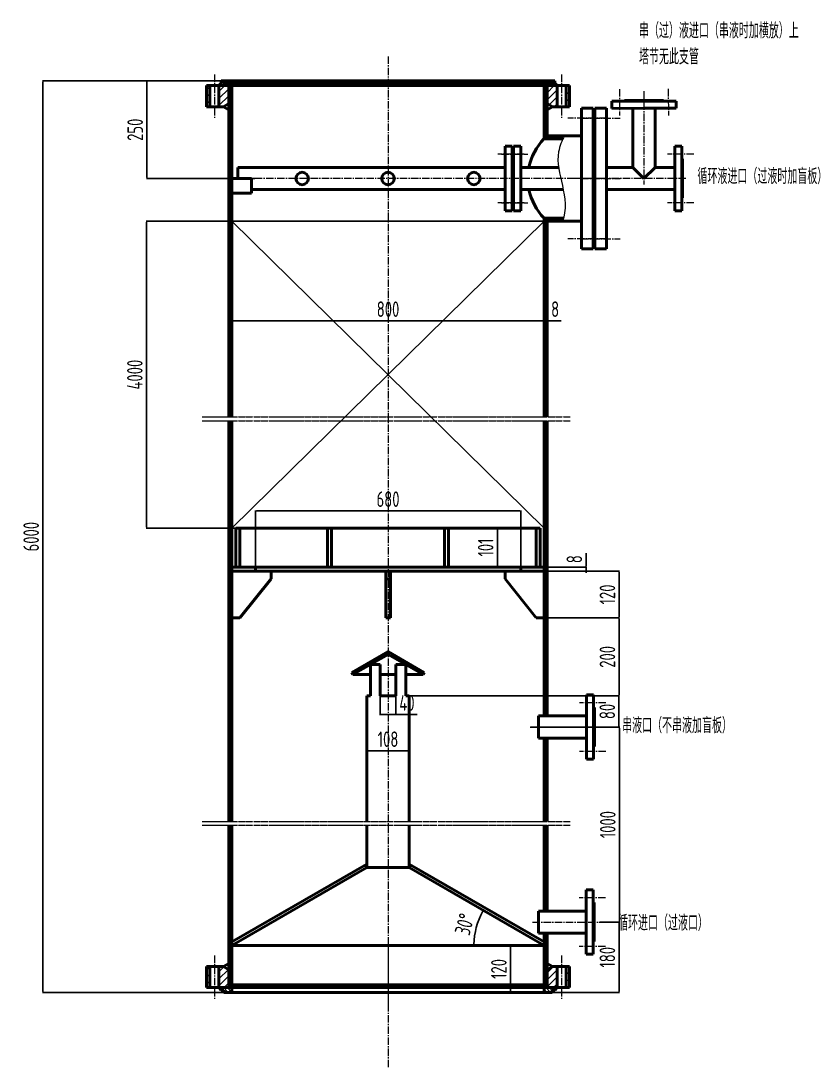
# Model space of a CAD drawing. Header units: millimetres. Extents: x -4783 to 11684, y 6425 to 68023.
# Drawn here: x 5107 to 7125, y 32023 to 34707 of the extents above; entities that cross this region are included whole.
import ezdxf

# ---------------------------------------------------------------- set-up
doc = ezdxf.new("R2010")
doc.units = ezdxf.units.MM
doc.linetypes.add('CENTER2', pattern=[28.575, 19.05, -3.175, 3.175, -3.175])
doc.linetypes.add('JIS_09_15', pattern=[18.9, 15, -0.9, 0.6, -0.9, 0.6, -0.9])
for name, color, linetype, lineweight in [('中心线', 1, 'CENTER2', 15), ('双点划线', 4, 'JIS_09_15', 15), ('尺寸线', 3, 'Continuous', 15), ('细实线', 2, 'Continuous', 15), ('轮廓线', 7, 'Continuous', 50)]:
    doc.layers.add(name, color=color, linetype=linetype, lineweight=lineweight)
doc.styles.add('工程字', font='gbenor.shx', dxfattribs={"width": 0.8, "bigfont": 'gbcbig.shx'})
doc.dimstyles.new('ISO-25', dxfattribs={"dimtxt": 40, "dimasz": 2.5, "dimexe": 1.25, "dimexo": 0.625, "dimgap": 10, "dimtad": 1, "dimdec": 0, "dimtxsty": '工程字', "dimcen": 2.5, "dimadec": 0, "dimazin": 0, "dimtfac": 1, "dimtdec": 0, "dimtmove": 0, "dimatfit": 3, "dimfxl": 0, "dimarcsym": 0})
pattern_1 = [(45, (3737.026, 33689.995), (-8.980256, 8.980256), [])]
pattern_2 = [(135, (3737.026, 33689.995), (-4.490128, -4.490128), [])]
pattern_3 = [(135, (3737.0259, 33689.9953), (-1.122532, -1.122532), []), (225, (3737.0259, 33689.9953), (1.122532, -1.122532), [])]
pattern_4 = [(45, (3737.026, 31074.455), (-8.980256, 8.980256), [])]
pattern_5 = [(135, (3737.026, 31074.4546), (-4.490128, -4.490128), [])]
pattern_6 = [(135, (3737.0259, 31074.4546), (-1.122532, -1.122532), []), (225, (3737.0259, 31074.4546), (1.122532, -1.122532), [])]

# ---------------------------------------------------------------- blocks, each defined once
blk = doc.blocks.new('PL50-1.0RF')
at = {"layer": '中心线'}
for p, q in [((-62.5, 49.3), (-62.5, -18.3)), ((62.5, 49.3), (62.5, -18.3))]:
    blk.add_line(p, q, dxfattribs=at)
at = {"layer": '轮廓线'}
for p, q in [((0, 18), (-82.5, 18)), ((-82.5, 18), (-82.5, 0)), ((-82.5, 0), (0, 0)), ((-50, 20), (-50, 18)), ((0, 20), (-50, 20)), ((0, 20), (50, 20)), ((0, 18), (82.5, 18)), ((82.5, 0), (0, 0)), ((50, 20), (50, 18)), ((82.5, 18), (82.5, 0))]:
    blk.add_line(p, q, dxfattribs=at)
blk = doc.blocks.new('PL200-2.5RF')
at = {"layer": '中心线'}
for p, q in [((-155, 64.9), (-155, -35.4)), ((0, 64.9), (0, -35.4)), ((155, 64.9), (155, -35.4))]:
    blk.add_line(p, q, dxfattribs=at)
at = {"layer": '轮廓线'}
for p, q in [((-180, 30), (180, 30)), ((-180, 0), (-180, 30)), ((-137, 32), (137, 32)), ((-137, 32), (-137, 30)), ((137, 32), (137, 30)), ((180, 30), (180, 0)), ((180, 0), (-180, 0))]:
    blk.add_line(p, q, dxfattribs=at)
blk = doc.blocks.new('*D159')
at = {"layer": 'Defpoints', "color": 0}
for p in [(5620.8, 34553.4), (5163.5, 32217.2), (5627.3, 32217.2)]:
    blk.add_point(p, dxfattribs=at)
at = {"layer": '尺寸线', "color": 0, "lineweight": -2}
for p, q in [((5620.2, 34553.4), (5162.3, 34553.4)), ((5163.5, 34550.9), (5163.5, 32219.7)), ((5626.7, 32217.2), (5162.3, 32217.2))]:
    blk.add_line(p, q, dxfattribs=at)
at = {"layer": '尺寸线', "color": 0}
for points in [[(5163.1, 34550.9), (5163.9, 34550.9), (5163.5, 34553.4)], [(5163.1, 32219.7), (5163.9, 32219.7), (5163.5, 32217.2)]]:
    blk.add_solid(points, dxfattribs=at)
at = {"layer": '尺寸线', "color": 0, "insert": (5133.5, 33385.3), "char_height": 40, "attachment_point": 5, "rotation": 90, "style": '工程字'}
blk.add_mtext('6000', dxfattribs=at)
blk = doc.blocks.new('*D160')
at = {"layer": 'Defpoints', "color": 0}
for p in [(6448.3, 34193.9), (5429.2, 33407.2), (6438.3, 33407.2)]:
    blk.add_point(p, dxfattribs=at)
at = {"layer": '尺寸线', "color": 0, "lineweight": -2}
for p, q in [((6447.7, 34193.9), (5427.9, 34193.9)), ((5429.2, 34191.4), (5429.2, 33409.7)), ((6437.7, 33407.2), (5427.9, 33407.2))]:
    blk.add_line(p, q, dxfattribs=at)
at = {"layer": '尺寸线', "color": 0}
for points in [[(5428.8, 34191.4), (5429.6, 34191.4), (5429.2, 34193.9)], [(5428.8, 33409.7), (5429.6, 33409.7), (5429.2, 33407.2)]]:
    blk.add_solid(points, dxfattribs=at)
at = {"layer": '尺寸线', "color": 0, "insert": (5399.2, 33800.6), "char_height": 40, "attachment_point": 5, "rotation": 90, "style": '工程字'}
blk.add_mtext('4000', dxfattribs=at)
blk = doc.blocks.new('*D161')
at = {"layer": 'Defpoints', "color": 0}
for p in [(5620.2, 34553.4), (5430.1, 34303.4), (5707.8, 34303.4)]:
    blk.add_point(p, dxfattribs=at)
at = {"layer": '尺寸线', "color": 0, "lineweight": -2}
for p, q in [((5619.6, 34553.4), (5428.8, 34553.4)), ((5430.1, 34550.9), (5430.1, 34305.9)), ((5707.1, 34303.4), (5428.8, 34303.4))]:
    blk.add_line(p, q, dxfattribs=at)
at = {"layer": '尺寸线', "color": 0}
for points in [[(5429.7, 34550.9), (5430.5, 34550.9), (5430.1, 34553.4)], [(5429.7, 34305.9), (5430.5, 34305.9), (5430.1, 34303.4)]]:
    blk.add_solid(points, dxfattribs=at)
at = {"layer": '尺寸线', "color": 0, "insert": (5400.1, 34428.4), "char_height": 40, "attachment_point": 5, "rotation": 90, "style": '工程字'}
blk.add_mtext('250', dxfattribs=at)
blk = doc.blocks.new('*D162')
at = {"layer": 'Defpoints', "color": 0}
for p in [(6448.3, 33938.4), (5648.3, 33887.9), (6448.3, 33887.9)]:
    blk.add_point(p, dxfattribs=at)
at = {"layer": '尺寸线', "color": 0, "lineweight": -2}
for p, q in [((5648.3, 33888.5), (5648.3, 33939.7)), ((5650.8, 33938.4), (6445.8, 33938.4)), ((6448.3, 33888.5), (6448.3, 33939.7))]:
    blk.add_line(p, q, dxfattribs=at)
at = {"layer": '尺寸线', "color": 0}
for points in [[(5650.8, 33938.8), (5650.8, 33938), (5648.3, 33938.4)], [(6445.8, 33938.8), (6445.8, 33938), (6448.3, 33938.4)]]:
    blk.add_solid(points, dxfattribs=at)
at = {"layer": '尺寸线', "color": 0, "insert": (6048.3, 33968.4), "char_height": 40, "attachment_point": 5, "style": '工程字'}
blk.add_mtext('800', dxfattribs=at)
blk = doc.blocks.new('*D163')
at = {"layer": 'Defpoints', "color": 0}
for p in [(6448.3, 33938.4), (6456.3, 33938.4), (6456.3, 33938.4)]:
    blk.add_point(p, dxfattribs=at)
at = {"layer": '尺寸线', "color": 0, "lineweight": -2}
for p, q in [((6445.8, 33938.4), (6443.3, 33938.4)), ((6448.3, 33939), (6448.3, 33939.7)), ((6448.3, 33938.4), (6456.3, 33938.4)), ((6456.3, 33939), (6456.3, 33939.7)), ((6458.8, 33938.4), (6492, 33938.4))]:
    blk.add_line(p, q, dxfattribs=at)
at = {"layer": '尺寸线', "color": 0}
for points in [[(6445.8, 33938.8), (6445.8, 33938), (6448.3, 33938.4)], [(6458.8, 33938.8), (6458.8, 33938), (6456.3, 33938.4)]]:
    blk.add_solid(points, dxfattribs=at)
at = {"layer": '尺寸线', "color": 0, "insert": (6476.6, 33968.4), "char_height": 40, "attachment_point": 5, "style": '工程字'}
blk.add_mtext('8', dxfattribs=at)
blk = doc.blocks.new('*D164')
at = {"layer": 'Defpoints', "color": 0}
for p in [(6388.3, 33451.4), (5708.3, 33307.2), (6388.3, 33307.2)]:
    blk.add_point(p, dxfattribs=at)
at = {"layer": '尺寸线', "color": 0, "lineweight": -2}
for p, q in [((5708.3, 33307.8), (5708.3, 33452.6)), ((5710.8, 33451.4), (6385.8, 33451.4)), ((6388.3, 33307.8), (6388.3, 33452.6))]:
    blk.add_line(p, q, dxfattribs=at)
at = {"layer": '尺寸线', "color": 0}
for points in [[(5710.8, 33451.8), (5710.8, 33450.9), (5708.3, 33451.4)], [(6385.8, 33451.8), (6385.8, 33450.9), (6388.3, 33451.4)]]:
    blk.add_solid(points, dxfattribs=at)
at = {"layer": '尺寸线', "color": 0, "insert": (6048.3, 33481.4), "char_height": 40, "attachment_point": 5, "style": '工程字'}
blk.add_mtext('680', dxfattribs=at)
blk = doc.blocks.new('*D165')
at = {"layer": 'Defpoints', "color": 0}
for p in [(6437.7, 33407.8), (6328.5, 33307.2), (6438.3, 33307.2)]:
    blk.add_point(p, dxfattribs=at)
at = {"layer": '尺寸线', "color": 0, "lineweight": -2}
for p, q in [((6437.1, 33407.8), (6327.3, 33407.8)), ((6328.5, 33405.3), (6328.5, 33309.7)), ((6437.7, 33307.2), (6327.3, 33307.2))]:
    blk.add_line(p, q, dxfattribs=at)
at = {"layer": '尺寸线', "color": 0}
for points in [[(6328.1, 33405.3), (6328.9, 33405.3), (6328.5, 33407.8)], [(6328.1, 33309.7), (6328.9, 33309.7), (6328.5, 33307.2)]]:
    blk.add_solid(points, dxfattribs=at)
at = {"layer": '尺寸线', "color": 0, "insert": (6298.5, 33357.5), "char_height": 40, "attachment_point": 5, "rotation": 90, "style": '工程字'}
blk.add_mtext('101', dxfattribs=at)
blk = doc.blocks.new('*D166')
at = {"layer": 'Defpoints', "color": 0}
for p in [(6448.3, 33307.2), (6448.3, 33297.2), (6555.9, 33307.2)]:
    blk.add_point(p, dxfattribs=at)
at = {"layer": '尺寸线', "color": 0, "lineweight": -2}
for p, q in [((6555.9, 33309.7), (6555.9, 33342.8)), ((6448.9, 33307.2), (6557.1, 33307.2)), ((6448.9, 33297.2), (6557.1, 33297.2)), ((6555.9, 33297.2), (6555.9, 33307.2)), ((6555.9, 33294.7), (6555.9, 33292.2))]:
    blk.add_line(p, q, dxfattribs=at)
at = {"layer": '尺寸线', "color": 0}
for points in [[(6555.5, 33309.7), (6556.3, 33309.7), (6555.9, 33307.2)], [(6555.5, 33294.7), (6556.3, 33294.7), (6555.9, 33297.2)]]:
    blk.add_solid(points, dxfattribs=at)
at = {"layer": '尺寸线', "color": 0, "insert": (6525.9, 33327.5), "char_height": 40, "attachment_point": 5, "rotation": 90, "style": '工程字'}
blk.add_mtext('8', dxfattribs=at)
blk = doc.blocks.new('*D167')
at = {"layer": 'Defpoints', "color": 0}
for p in [(6448.3, 33297.2), (6448.3, 33177.2), (6640.7, 33177.2)]:
    blk.add_point(p, dxfattribs=at)
at = {"layer": '尺寸线', "color": 0, "lineweight": -2}
for p, q in [((6448.9, 33297.2), (6642, 33297.2)), ((6640.7, 33294.7), (6640.7, 33179.7)), ((6448.9, 33177.2), (6642, 33177.2))]:
    blk.add_line(p, q, dxfattribs=at)
at = {"layer": '尺寸线', "color": 0}
for points in [[(6640.3, 33294.7), (6641.1, 33294.7), (6640.7, 33297.2)], [(6640.3, 33179.7), (6641.1, 33179.7), (6640.7, 33177.2)]]:
    blk.add_solid(points, dxfattribs=at)
at = {"layer": '尺寸线', "color": 0, "insert": (6610.7, 33237.2), "char_height": 40, "attachment_point": 5, "rotation": 90, "style": '工程字'}
blk.add_mtext('120', dxfattribs=at)
blk = doc.blocks.new('*D168')
at = {"layer": 'Defpoints', "color": 0}
for p in [(6102.3, 32977.2), (6412.8, 32897.2), (6640.3, 32897.2)]:
    blk.add_point(p, dxfattribs=at)
at = {"layer": '尺寸线', "color": 0, "lineweight": -2}
for p, q in [((6102.9, 32977.2), (6641.6, 32977.2)), ((6640.3, 32974.7), (6640.3, 32899.7)), ((6413.5, 32897.2), (6641.6, 32897.2))]:
    blk.add_line(p, q, dxfattribs=at)
at = {"layer": '尺寸线', "color": 0}
for points in [[(6639.9, 32974.7), (6640.7, 32974.7), (6640.3, 32977.2)], [(6639.9, 32899.7), (6640.7, 32899.7), (6640.3, 32897.2)]]:
    blk.add_solid(points, dxfattribs=at)
at = {"layer": '尺寸线', "color": 0, "insert": (6610.3, 32937.2), "char_height": 40, "attachment_point": 5, "rotation": 90, "style": '工程字'}
blk.add_mtext('80', dxfattribs=at)
blk = doc.blocks.new('*D133')
at = {"layer": 'Defpoints', "color": 0}
for p in [(6448.9, 33177.2), (6640.7, 33177.2), (6102.3, 32977.2)]:
    blk.add_point(p, dxfattribs=at)
at = {"layer": '尺寸线', "color": 0, "lineweight": -2}
for p, q in [((6449.6, 33177.2), (6642, 33177.2)), ((6640.7, 32979.7), (6640.7, 33174.7)), ((6102.9, 32977.2), (6642, 32977.2))]:
    blk.add_line(p, q, dxfattribs=at)
at = {"layer": '尺寸线', "color": 0}
for points in [[(6640.3, 33174.7), (6641.1, 33174.7), (6640.7, 33177.2)], [(6640.3, 32979.7), (6641.1, 32979.7), (6640.7, 32977.2)]]:
    blk.add_solid(points, dxfattribs=at)
at = {"layer": '尺寸线', "color": 0, "insert": (6610.7, 33077.2), "char_height": 40, "attachment_point": 5, "rotation": 90, "style": '工程字'}
blk.add_mtext('200', dxfattribs=at)
blk = doc.blocks.new('*D169')
at = {"layer": 'Defpoints', "color": 0}
for p in [(6577.3, 32897.2), (6590.9, 32397.2), (6641.6, 32397.2)]:
    blk.add_point(p, dxfattribs=at)
at = {"layer": '尺寸线', "color": 0, "lineweight": -2}
for p, q in [((6578, 32897.2), (6642.8, 32897.2)), ((6641.6, 32894.7), (6641.6, 32399.7)), ((6591.5, 32397.2), (6642.8, 32397.2))]:
    blk.add_line(p, q, dxfattribs=at)
at = {"layer": '尺寸线', "color": 0}
for points in [[(6641.1, 32894.7), (6642, 32894.7), (6641.6, 32897.2)], [(6641.1, 32399.7), (6642, 32399.7), (6641.6, 32397.2)]]:
    blk.add_solid(points, dxfattribs=at)
at = {"layer": '尺寸线', "color": 0, "insert": (6611.6, 32647.2), "char_height": 40, "attachment_point": 5, "rotation": 90, "style": '工程字'}
blk.add_mtext('1000', dxfattribs=at)
blk = doc.blocks.new('*D170')
at = {"layer": 'Defpoints', "color": 0}
for p in [(6590.9, 32397.2), (6640.6, 32397.2), (6469.3, 32217.2)]:
    blk.add_point(p, dxfattribs=at)
at = {"layer": '尺寸线', "color": 0, "lineweight": -2}
for p, q in [((6591.5, 32397.2), (6641.9, 32397.2)), ((6640.6, 32219.7), (6640.6, 32394.7)), ((6469.9, 32217.2), (6641.9, 32217.2))]:
    blk.add_line(p, q, dxfattribs=at)
at = {"layer": '尺寸线', "color": 0}
for points in [[(6640.2, 32394.7), (6641.1, 32394.7), (6640.6, 32397.2)], [(6640.2, 32219.7), (6641.1, 32219.7), (6640.6, 32217.2)]]:
    blk.add_solid(points, dxfattribs=at)
at = {"layer": '尺寸线', "color": 0, "insert": (6610.6, 32307.2), "char_height": 40, "attachment_point": 5, "rotation": 90, "style": '工程字'}
blk.add_mtext('180', dxfattribs=at)
blk = doc.blocks.new('*D171')
at = {"layer": 'Defpoints', "color": 0}
for p in [(6362.4, 32337.2), (6448.3, 32337.2), (6448.3, 32217.2)]:
    blk.add_point(p, dxfattribs=at)
at = {"layer": '尺寸线', "color": 0, "lineweight": -2}
for p, q in [((6447.7, 32337.2), (6361.2, 32337.2)), ((6362.4, 32219.7), (6362.4, 32334.7)), ((6447.7, 32217.2), (6361.2, 32217.2))]:
    blk.add_line(p, q, dxfattribs=at)
at = {"layer": '尺寸线', "color": 0}
for points in [[(6362, 32334.7), (6362.8, 32334.7), (6362.4, 32337.2)], [(6362, 32219.7), (6362.8, 32219.7), (6362.4, 32217.2)]]:
    blk.add_solid(points, dxfattribs=at)
at = {"layer": '尺寸线', "color": 0, "insert": (6332.4, 32277.2), "char_height": 40, "attachment_point": 5, "rotation": 90, "style": '工程字'}
blk.add_mtext('120', dxfattribs=at)
blk = doc.blocks.new('*D172')
at = {"layer": 'Defpoints', "color": 0}
for p in [(5994.3, 32832.1), (6102.3, 32836), (6102.3, 32832.1)]:
    blk.add_point(p, dxfattribs=at)
at = {"layer": '尺寸线', "color": 0, "lineweight": -2}
for p, q in [((5994.3, 32832.7), (5994.3, 32837.3)), ((5996.8, 32836), (6099.8, 32836)), ((6102.3, 32832.7), (6102.3, 32837.3))]:
    blk.add_line(p, q, dxfattribs=at)
at = {"layer": '尺寸线', "color": 0}
for points in [[(5996.8, 32836.4), (5996.8, 32835.6), (5994.3, 32836)], [(6099.8, 32836.4), (6099.8, 32835.6), (6102.3, 32836)]]:
    blk.add_solid(points, dxfattribs=at)
at = {"layer": '尺寸线', "color": 0, "insert": (6048.3, 32866), "char_height": 40, "attachment_point": 5, "style": '工程字'}
blk.add_mtext('108', dxfattribs=at)
blk = doc.blocks.new('*D173')
at = {"layer": 'Defpoints', "color": 0}
for p in [(6028.3, 32977.2), (6068.3, 32977.2), (6068.3, 32929)]:
    blk.add_point(p, dxfattribs=at)
at = {"layer": '尺寸线', "color": 0, "lineweight": -2}
for p, q in [((6028.3, 32976.6), (6028.3, 32927.8)), ((6068.3, 32976.6), (6068.3, 32927.8)), ((6030.8, 32929), (6065.8, 32929)), ((6068.3, 32929), (6122.8, 32929))]:
    blk.add_line(p, q, dxfattribs=at)
at = {"layer": '尺寸线', "color": 0}
for points in [[(6030.8, 32929.4), (6030.8, 32928.6), (6028.3, 32929)], [(6065.8, 32929.4), (6065.8, 32928.6), (6068.3, 32929)]]:
    blk.add_solid(points, dxfattribs=at)
at = {"layer": '尺寸线', "color": 0, "insert": (6096.8, 32959), "char_height": 40, "attachment_point": 5, "style": '工程字'}
blk.add_mtext('40', dxfattribs=at)
blk = doc.blocks.new('*D132')
at = {"layer": 'Defpoints', "color": 0}
for p in [(6102.3, 32536.9), (6279.3, 32398.7), (5648.3, 32337.2), (6448.3, 32337.2), (6448.3, 32337.2)]:
    blk.add_point(p, dxfattribs=at)
at = {"layer": '尺寸线', "color": 0, "lineweight": -2}
blk.add_arc((6448.3, 32337.2), 179.8, 150.7965, 179.2035, dxfattribs=at)
at = {"layer": '尺寸线', "color": 0}
for points in [[(6291, 32425.1), (6291.7, 32424.7), (6292.6, 32427.1)], [(6268.9, 32339.7), (6268.1, 32339.7), (6268.5, 32337.2)]]:
    blk.add_solid(points, dxfattribs=at)
at = {"layer": '尺寸线', "color": 0, "insert": (6244.5, 32391.8), "char_height": 40, "attachment_point": 5, "rotation": 75, "style": '工程字'}
blk.add_mtext('30°', dxfattribs=at)

msp = doc.modelspace()

# ---------------------------------------------------------------- hatches: boundary and pattern name
at = {"layer": '细实线'}
h = msp.add_hatch(dxfattribs=at)
h.set_pattern_fill('ANSI37', color=256, scale=0.5, angle=90, style=0)
h.set_pattern_definition(pattern_3)
h.paths.add_polyline_path([(5620.8012, 34547.4457), (5614.8012, 34541.4457), (5620.8012, 34541.4457)])
h = msp.add_hatch(dxfattribs=at)
h.set_pattern_fill('ANSI31', color=256, scale=2, angle=90, style=0)
h.set_pattern_definition(pattern_2)
h.paths.add_polyline_path([(5648.3012, 34547.4457), (5625.8012, 34547.4457), (5625.8012, 34553.4457), (5620.8012, 34553.4457), (5620.8012, 34541.4457), (5648.3012, 34541.4457)])
h = msp.add_hatch(dxfattribs=at)
h.set_pattern_fill('ANSI31', color=256, scale=2, angle=90, style=0)
h.set_pattern_definition(pattern_2)
h.paths.add_polyline_path([(6475.8012, 34553.4457), (6470.8012, 34553.4457), (6470.8012, 34547.4457), (6448.3012, 34547.4457), (6448.3012, 34541.4457), (6475.8012, 34541.4457)])
h = msp.add_hatch(dxfattribs=at)
h.set_pattern_fill('ANSI37', color=256, scale=0.5, angle=90, style=0)
h.set_pattern_definition(pattern_3)
h.paths.add_polyline_path([(6475.8012, 34547.4457), (6475.8012, 34541.4457), (6481.8012, 34541.4457)])
h = msp.add_hatch(dxfattribs=at)
h.set_pattern_fill('ANSI31', color=256, scale=4, style=0)
h.set_pattern_definition(pattern_1)
h.paths.add_polyline_path([(5591.8012, 34541.4457), (5583.3012, 34541.4457), (5583.3012, 34487.4457), (5591.8012, 34487.4457)])
h.paths.add_polyline_path([(5640.3012, 34541.4457), (5614.8012, 34541.4457), (5614.8012, 34487.4457), (5626.4448, 34487.4457), (5640.3012, 34495.4457)])
h = msp.add_hatch(dxfattribs=at)
h.set_pattern_fill('ANSI31', color=256, scale=4, style=0)
h.set_pattern_definition(pattern_1)
h.paths.add_polyline_path([(6456.3012, 34495.4457), (6470.1576, 34487.4457), (6481.8012, 34487.4457), (6481.8012, 34541.4457), (6456.3012, 34541.4457)])
h.paths.add_polyline_path([(6504.8012, 34487.4457), (6513.3012, 34487.4457), (6513.3012, 34541.4457), (6504.8012, 34541.4457)])
h = msp.add_hatch(dxfattribs=at)
h.set_pattern_fill('ANSI31', color=256, scale=4, style=0)
h.set_pattern_definition(pattern_4)
h.paths.add_polyline_path([(5591.8012, 32283.1823), (5583.3012, 32283.1823), (5583.3012, 32229.1823), (5591.8012, 32229.1823)])
h.paths.add_polyline_path([(5614.8012, 32229.1823), (5640.3012, 32229.1823), (5640.3012, 32275.1823), (5626.4448, 32283.1823), (5614.8012, 32283.1823)])
h = msp.add_hatch(dxfattribs=at)
h.set_pattern_fill('ANSI31', color=256, scale=4, style=0)
h.set_pattern_definition(pattern_4)
h.paths.add_polyline_path([(6481.8012, 32283.1823), (6470.1576, 32283.1823), (6456.3012, 32275.1823), (6456.3012, 32229.1823), (6481.8012, 32229.1823)])
h.paths.add_polyline_path([(6513.3012, 32283.1823), (6504.8012, 32283.1823), (6504.8012, 32229.1823), (6513.3012, 32229.1823)])
h = msp.add_hatch(dxfattribs=at)
h.set_pattern_fill('ANSI37', color=256, scale=0.5, angle=90, style=0)
h.set_pattern_definition(pattern_6)
h.paths.add_polyline_path([(5620.8012, 32229.1823), (5614.8012, 32229.1823), (5620.8012, 32223.1823)])
h = msp.add_hatch(dxfattribs=at)
h.set_pattern_fill('ANSI31', color=256, scale=2, angle=90, style=0)
h.set_pattern_definition(pattern_5)
h.paths.add_polyline_path([(5620.8012, 32229.1823), (5620.8012, 32223.1823), (5627.3012, 32223.1823), (5627.3012, 32217.1823), (5648.3012, 32217.1823), (5648.3012, 32229.1823)])
h = msp.add_hatch(dxfattribs=at)
h.set_pattern_fill('ANSI31', color=256, scale=2, angle=90, style=0)
h.set_pattern_definition(pattern_5)
h.paths.add_polyline_path([(6448.3012, 32229.1823), (6448.3012, 32217.1823), (6469.3012, 32217.1823), (6469.3012, 32223.1823), (6475.8012, 32223.1823), (6475.8012, 32229.1823)])
h = msp.add_hatch(dxfattribs=at)
h.set_pattern_fill('ANSI37', color=256, scale=0.5, angle=90, style=0)
h.set_pattern_definition(pattern_6)
h.paths.add_polyline_path([(6481.8012, 32229.1823), (6475.8012, 32229.1823), (6475.8012, 32223.1823)])

# ---------------------------------------------------------------- linework, layer by layer
at = {"layer": '中心线'}
for p, q in [((6048.3012, 34616.0678), (6048.3012, 32023.0958)), ((5603.3012, 34569.705), (5603.3012, 34459.1865)), ((6493.3012, 34569.705), (6493.3012, 34459.1865)), ((6704.3012, 34526.8963), (6704.3012, 34287.9611)), ((6811.8925, 34303.4457), (5707.7674, 34303.4457)), ((6412.8374, 32897.1823), (6596.4632, 32897.1823)), ((6418.492, 32397.1823), (6590.8963, 32397.1823)), ((6048.3012, 32340.936), (6048.3012, 32168.2064)), ((5603.3012, 32311.4416), (5603.3012, 32200.9231)), ((6493.3012, 32311.4416), (6493.3012, 32200.9231))]:
    msp.add_line(p, q, dxfattribs=at)
at = {"layer": '双点划线'}
for p, q in [((5572.2295, 33692.4115), (6515.5424, 33692.4115)), ((5572.2295, 33682.6461), (6515.5424, 33682.6461)), ((5572.2295, 32655.322), (6515.5424, 32655.322)), ((5572.2295, 32645.5566), (6515.5424, 32645.5566))]:
    msp.add_line(p, q, dxfattribs=at)
at = {"layer": '细实线'}
for p, q in [((6448.3012, 34193.9457), (5648.3012, 33407.1823)), ((5648.3012, 34193.9457), (6448.3012, 33407.1823))]:
    msp.add_line(p, q, dxfattribs=at)
at = {"layer": '细实线', "start_tangent": (-0.433386651, -0.901208084), "end_tangent": (-0.374354934, -0.927285492)}
msp.add_spline([(6500.3012, 34412.9457), (6485.561, 34372.0425), (6495.2167, 34285.2195), (6495.2167, 34193.9457)], degree=3, dxfattribs=at)
at = {"layer": '轮廓线'}
for p, q in [((5614.8012, 34541.4457), (5620.8012, 34547.4457)), ((5620.8012, 34553.4457), (6475.8012, 34553.4457)), ((5620.8012, 34553.4457), (5620.8012, 34541.4457)), ((5625.8012, 34553.4457), (5625.8012, 34547.4457)), ((5625.8012, 34547.4457), (6470.8012, 34547.4457)), ((5648.3012, 34547.4457), (5648.3012, 34541.4457)), ((6448.3012, 34547.4457), (6448.3012, 34541.4457)), ((6470.8012, 34553.4457), (6470.8012, 34547.4457)), ((6475.8012, 34553.4457), (6475.8012, 34541.4457)), ((6481.8012, 34541.4457), (6475.8012, 34547.4457)), ((5583.3012, 34541.4457), (6513.3012, 34541.4457)), ((5583.3012, 34487.4457), (5583.3012, 34541.4457)), ((5591.8012, 34541.4457), (5591.8012, 34487.4457)), ((5614.8012, 34541.4457), (5614.8012, 34487.4457)), ((5640.3012, 34541.4457), (5640.3012, 33692.4115)), ((5648.3012, 34534.4457), (5640.3012, 34534.4457)), ((5648.3012, 34534.4457), (5648.3012, 34541.4457)), ((5648.3012, 34534.4457), (5648.3012, 33692.4115)), ((6448.3012, 34534.4457), (6448.3012, 34541.4457)), ((6448.3012, 34534.4457), (6448.3012, 34404.9457)), ((6448.3012, 34534.4457), (6456.3012, 34534.4457)), ((6456.3012, 34541.4457), (6456.3012, 34412.9457)), ((6481.8012, 34541.4457), (6481.8012, 34487.4457)), ((6504.8012, 34541.4457), (6504.8012, 34487.4457)), ((6513.3012, 34541.4457), (6513.3012, 34487.4457)), ((5640.3012, 34495.4457), (5626.4448, 34487.4457)), ((6456.3012, 34495.4457), (6470.1576, 34487.4457)), ((5626.4448, 34487.4457), (5583.3012, 34487.4457)), ((5626.4448, 34487.4457), (5640.3012, 34479.4457)), ((6470.1576, 34487.4457), (6456.3012, 34479.4457)), ((6513.3012, 34487.4457), (6470.1576, 34487.4457)), ((6675.8484, 34483.4458), (6675.8484, 34331.9457)), ((6732.8484, 34331.9457), (6732.8484, 34483.4458)), ((6544.3012, 34412.9457), (6448.3012, 34412.9457)), ((6496.5677, 34404.9457), (6448.3012, 34404.9457)), ((6348.3012, 34331.9457), (5663.3012, 34331.9457)), ((5663.3012, 34331.9457), (5663.3012, 34303.4457)), ((6485.6378, 34331.9457), (6388.3012, 34331.9457)), ((6675.8484, 34331.9457), (6608.3012, 34331.9457)), ((6675.8484, 34331.9457), (6704.3484, 34303.4457)), ((6704.3484, 34303.4457), (6732.8484, 34331.9457)), ((6783.2608, 34331.9457), (6732.8484, 34331.9457)), ((5648.3012, 34303.4457), (5698.3012, 34303.4457)), ((5698.3012, 34303.4457), (5698.3012, 34265.4457)), ((5698.3012, 34265.4457), (5648.3012, 34265.4457)), ((5698.3012, 34274.9457), (6348.3012, 34274.9457)), ((6388.3012, 34274.9457), (6497.3433, 34274.9457)), ((6608.3012, 34274.9457), (6783.2608, 34274.9457)), ((6448.3012, 34201.9457), (6448.3012, 33692.4115)), ((6497.9995, 34201.9457), (6448.3012, 34201.9457)), ((6544.3012, 34193.9457), (6448.3012, 34193.9457)), ((6456.3012, 34193.9457), (6456.3012, 33692.4115)), ((5640.3012, 33682.6461), (5640.3012, 32655.322)), ((5648.3012, 33682.6461), (5648.3012, 32655.322)), ((6448.3012, 33682.6461), (6448.3012, 32925.6823)), ((6456.3012, 33682.6461), (6456.3012, 32925.6823)), ((6438.3012, 33407.1823), (5658.3012, 33407.1823)), ((5658.3012, 33407.1823), (5658.3012, 33307.1823)), ((5668.3012, 33407.1823), (5668.3012, 33307.1823)), ((5893.3012, 33407.1823), (5893.3012, 33307.1823)), ((5903.3012, 33407.1823), (5903.3012, 33307.1823)), ((6193.3012, 33407.1823), (6193.3012, 33307.1823)), ((6203.3012, 33407.1823), (6203.3012, 33307.1823)), ((6428.3012, 33407.1823), (6428.3012, 33307.1823)), ((6438.3012, 33407.1823), (6438.3012, 33307.1823)), ((6448.3012, 33307.1823), (5648.3012, 33307.1823)), ((6448.3012, 33297.1823), (5648.3012, 33297.1823)), ((5708.3012, 33297.1823), (5708.3012, 33307.1823)), ((5748.3012, 33297.1823), (5748.3012, 33277.1823)), ((6042.3012, 33177.1823), (6042.3012, 33297.1823)), ((6054.3012, 33297.1823), (6054.3012, 33177.1823)), ((6348.3012, 33297.1823), (6348.3012, 33277.1823)), ((6388.3012, 33297.1823), (6388.3012, 33307.1823)), ((5748.3012, 33277.1823), (5668.3012, 33177.1823)), ((6042.3012, 33277.1823), (6054.3012, 33277.1823)), ((6348.3012, 33277.1823), (6428.3012, 33177.1823)), ((5668.3012, 33177.1823), (5648.3012, 33177.1823)), ((6054.3012, 33177.1823), (6042.3012, 33177.1823)), ((6428.3012, 33177.1823), (6448.3012, 33177.1823)), ((5955.3012, 33036.7978), (6048.3012, 33090.4914)), ((5958.3012, 33031.6017), (6048.3012, 33083.5632)), ((6141.3012, 33036.7978), (6048.3012, 33090.4914)), ((6138.3012, 33031.6017), (6048.3012, 33083.5632)), ((6028.3012, 33057.1823), (6002.9831, 33057.1823)), ((6002.9831, 33057.1823), (6002.9831, 32977.1823)), ((6028.3012, 32977.1823), (6028.3012, 33057.1823)), ((6068.3012, 32977.1823), (6068.3012, 33057.1823)), ((6068.3012, 33057.1823), (6093.6192, 33057.1823)), ((6093.6192, 33057.1823), (6093.6192, 32977.1823)), ((5958.3012, 33031.6017), (5955.3012, 33036.7978)), ((5958.3012, 33031.6017), (6002.9831, 33031.6017)), ((6028.3012, 33031.6017), (6068.3012, 33031.6017)), ((6093.6192, 33031.6017), (6138.3012, 33031.6017)), ((6138.3012, 33031.6017), (6141.3012, 33036.7978)), ((5994.3012, 32977.1823), (5994.3012, 32655.322)), ((6002.9831, 32977.1823), (5994.3012, 32977.1823)), ((6068.3012, 32977.1823), (6028.3012, 32977.1823)), ((6102.3012, 32977.1823), (6093.6192, 32977.1823)), ((6102.3012, 32655.322), (6102.3012, 32977.1823)), ((6556.3012, 32925.6823), (6433.9106, 32925.6823)), ((6433.9106, 32925.6823), (6433.9106, 32868.6823)), ((6433.9106, 32868.6823), (6556.3012, 32868.6823)), ((6448.3012, 32868.6823), (6448.3012, 32655.322)), ((6456.3012, 32868.6823), (6456.3012, 32655.322)), ((5640.3012, 32645.5566), (5640.3012, 32236.1823)), ((5648.3012, 32645.5566), (5648.3012, 32236.1823)), ((5994.3012, 32645.5566), (5994.3012, 32536.9455)), ((6102.3012, 32536.9455), (6102.3012, 32645.5566)), ((6448.3012, 32645.5566), (6448.3012, 32425.6823)), ((6456.3012, 32645.5566), (6456.3012, 32425.6823)), ((5648.3012, 32346.4199), (5994.3012, 32546.1831)), ((5648.3012, 32337.1823), (5994.3012, 32536.9455)), ((5994.3012, 32536.9455), (5990.3012, 32543.8737)), ((5994.3012, 32536.9455), (6102.3012, 32536.9455)), ((6448.3012, 32346.4199), (6102.3012, 32546.1831)), ((6102.3012, 32536.9455), (6106.3012, 32543.8737)), ((6448.3012, 32337.1823), (6102.3012, 32536.9455)), ((6556.3012, 32425.6823), (6433.9106, 32425.6823)), ((6433.9106, 32425.6823), (6433.9106, 32368.6823)), ((6433.9106, 32368.6823), (6556.3012, 32368.6823)), ((6448.3012, 32368.6823), (6448.3012, 32236.1823)), ((6456.3012, 32368.6823), (6456.3012, 32236.1823)), ((5648.3012, 32337.1823), (6448.3012, 32337.1823)), ((5583.3012, 32283.1823), (5626.4448, 32283.1823)), ((5583.3012, 32229.1823), (5583.3012, 32283.1823)), ((5591.8012, 32283.1823), (5591.8012, 32229.1823)), ((5614.8012, 32283.1823), (5614.8012, 32229.1823)), ((5626.4448, 32283.1823), (5640.3012, 32291.1823)), ((5640.3012, 32275.1823), (5626.4448, 32283.1823)), ((5640.3012, 32275.1823), (5640.3012, 32229.1823)), ((6470.1576, 32283.1823), (6456.3012, 32291.1823)), ((6456.3012, 32275.1823), (6470.1576, 32283.1823)), ((6456.3012, 32275.1823), (6456.3012, 32229.1823)), ((6470.1576, 32283.1823), (6513.3012, 32283.1823)), ((6481.8012, 32283.1823), (6481.8012, 32229.1823)), ((6504.8012, 32283.1823), (6504.8012, 32229.1823)), ((6513.3012, 32283.1823), (6513.3012, 32229.1823)), ((6513.3012, 32229.1823), (5583.3012, 32229.1823)), ((5620.8012, 32223.1823), (5614.8012, 32229.1823)), ((5620.8012, 32229.1823), (5620.8012, 32223.1823)), ((5627.3012, 32223.1823), (5620.8012, 32223.1823)), ((5627.3012, 32223.1823), (5627.3012, 32217.1823)), ((6469.3012, 32217.1823), (5627.3012, 32217.1823)), ((5648.3012, 32236.1823), (5640.3012, 32236.1823)), ((5640.3012, 32236.1823), (6456.3012, 32236.1823)), ((5648.3012, 32229.1823), (5648.3012, 32217.1823)), ((6448.3012, 32229.1823), (6448.3012, 32217.1823)), ((6475.8012, 32223.1823), (6469.3012, 32223.1823)), ((6469.3012, 32223.1823), (6469.3012, 32217.1823)), ((6475.8012, 32229.1823), (6475.8012, 32223.1823)), ((6475.8012, 32223.1823), (6481.8012, 32229.1823))]:
    msp.add_line(p, q, dxfattribs=at)
for centre in [(5828.3012, 34303.4457), (6048.3012, 34303.4457), (6268.3012, 34303.4457)]:
    msp.add_circle(centre, 16, dxfattribs=at)
for start, end in [(135.6803354, 168.7311602), (191.3928091, 224.4898081)]:
    msp.add_arc((6551.7817, 34303.5996), 145.0577, start, end, dxfattribs=at)

# ---------------------------------------------------------------- block references
at = {"layer": '尺寸线', "rotation": 270}
msp.add_blockref('PL200-2.5RF', (6544.3012, 34303.4457), dxfattribs=at)
at = {"layer": '尺寸线', "xscale": -1, "rotation": 90}
msp.add_blockref('PL200-2.5RF', (6608.3012, 34303.4457), dxfattribs=at)
at = {"layer": '轮廓线'}
for p, rotation in [((6704.3484, 34483.4458), 0.1353398266678116), ((6348.3012, 34303.4457), 270), ((6783.2608, 34303.4457), 270), ((6557.3416, 32897.1823), 270), ((6556.3012, 32397.1823), 270)]:
    msp.add_blockref('PL50-1.0RF', p, dxfattribs=dict(at, rotation=rotation))
at = {"layer": '轮廓线', "xscale": -1, "rotation": 90}
msp.add_blockref('PL50-1.0RF', (6388.3012, 34303.4457), dxfattribs=at)

# ---------------------------------------------------------------- texts
at = {"layer": '尺寸线', "char_height": 40, "attachment_point": 1, "style": '工程字'}
for s, insert, width in [('串（过）液进口（串液时加横放）上塔节无此支管', (6691.6679, 34702.39), 419.832456), ('循环液进口（过液时加盲板）', (6841.5005, 34329.036), 372.227558), ('串液口（不串液加盲板）', (6648.4043, 32921.3306), 300.709913), ('循环进口（过液口）', (6637.8725, 32415.1778), 300.709913)]:
    msp.add_mtext(s, dxfattribs=dict(at, insert=insert, width=width))

# ---------------------------------------------------------------- dimensions: what is measured, and where the dimension line sits
at = {"layer": '尺寸线'}
for base, p1, p2, text, picture, middle in [((5163.517, 32217.1823), (5620.8012, 34553.4457), (5627.3012, 32217.1823), '6000', '*D159', (5133.517, 33385.314)), ((5429.1803, 33407.1823), (6448.3012, 34193.9457), (6438.3012, 33407.1823), '4000', '*D160', (5399.1803, 33800.564)), ((6555.8813, 33307.1823), (6448.3012, 33297.1823), (6448.3012, 33307.1823), '8', '*D166', (6525.8813, 33327.5157)), ((6641.5531, 32397.1823), (6577.3416, 32897.1823), (6590.8963, 32397.1823), '1000', '*D169', (6611.5531, 32647.1823))]:
    dim = msp.add_linear_dim(base=base, p1=p1, p2=p2, angle=90, text=text, dimstyle='ISO-25', dxfattribs=at)
    dim.commit()
    dim.dimension.update_dxf_attribs({"geometry": picture, "text_midpoint": middle})
for base, p1, p2, picture, middle in [((5430.0884, 34303.4457), (5620.1762, 34553.4457), (5707.7674, 34303.4457), '*D161', (5400.0884, 34428.4457)), ((6328.5006, 33307.1823), (6437.6762, 33407.8073), (6438.3012, 33307.1823), '*D165', (6298.5006, 33357.4948)), ((6640.7286, 33177.1823), (6448.3012, 33297.1823), (6448.3012, 33177.1823), '*D167', (6610.7286, 33237.1823)), ((6640.7286, 33177.1823), (6102.3012, 32977.1823), (6448.9262, 33177.1823), '*D133', (6610.7286, 33077.1823)), ((6640.3119, 32897.1823), (6102.3012, 32977.1823), (6412.8374, 32897.1823), '*D168', (6610.3119, 32937.1823)), ((6640.6453, 32397.1823), (6469.3012, 32217.1823), (6590.8963, 32397.1823), '*D170', (6610.6453, 32307.1823)), ((6362.4294, 32337.1823), (6448.3012, 32217.1823), (6448.3012, 32337.1823), '*D171', (6332.4294, 32277.1823))]:
    dim = msp.add_linear_dim(base=base, p1=p1, p2=p2, angle=90, dimstyle='ISO-25', dxfattribs=at)
    dim.commit()
    dim.dimension.update_dxf_attribs({"geometry": picture, "text_midpoint": middle})
for base, p1, p2, picture, middle in [((6448.3012, 33938.4248), (5648.3012, 33887.9113), (6448.3012, 33887.9113), '*D162', (6048.3012, 33968.4248)), ((6456.3012, 33938.4248), (6448.3012, 33938.4248), (6456.3012, 33938.4248), '*D163', (6476.6345, 33968.4248)), ((6388.3012, 33451.3518), (5708.3012, 33307.1823), (6388.3012, 33307.1823), '*D164', (6048.3012, 33481.3518)), ((6068.3012, 32929.0309), (6028.3012, 32977.1823), (6068.3012, 32977.1823), '*D173', (6096.8117, 32959.0309)), ((6102.3012, 32836.0164), (5994.3012, 32832.0782), (6102.3012, 32832.0782), '*D172', (6048.3012, 32866.0164))]:
    dim = msp.add_linear_dim(base=base, p1=p1, p2=p2, dimstyle='ISO-25', dxfattribs=at)
    dim.commit()
    dim.dimension.update_dxf_attribs({"geometry": picture, "text_midpoint": middle})
dim = msp.add_angular_dim_2l(base=(6279.3087, 32398.6906), line1=((6448.3012, 32337.1823), (6102.3012, 32536.9455)), line2=((5648.3012, 32337.1823), (6448.3012, 32337.1823)), dimstyle='ISO-25', dxfattribs=at)
dim.commit()
dim.dimension.update_dxf_attribs({"geometry": '*D132', "text_midpoint": (6244.5479, 32391.7779)})

doc.saveas('drawing.dxf')
